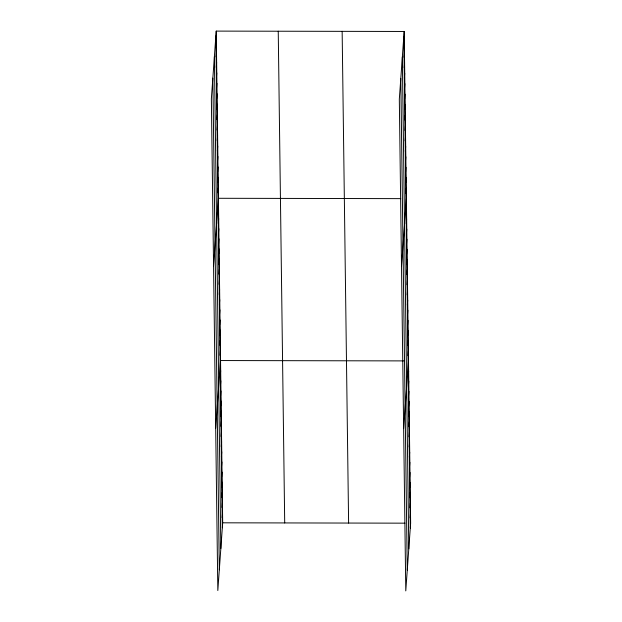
<?xml version="1.0" encoding="UTF-8"?>
<svg xmlns="http://www.w3.org/2000/svg" width="622" height="622" viewBox="0 0 622 622"><rect width="100%" height="100%" fill="white"/><g stroke="black" fill="none" stroke-linecap="round" stroke-linejoin="round"><path stroke-width="0.93" d="M216.223 31.1L211.363 98.82L217.824 590.535L222.684 522.814L216.223 31.1L404.176 31.465L410.637 523.18L405.777 590.9L399.316 99.186L404.176 31.465M216.005 46.487L216.355 41.55M216.145 56.936L216.495 51.999M216.277 67.386L216.635 62.449M216.417 77.836L216.767 72.898M216.557 88.285L216.907 83.348M216.689 98.727L217.047 93.79M216.829 109.177L217.179 104.239M216.961 119.626L217.319 114.689M217.101 130.076L217.459 125.139M217.241 140.525L217.591 135.588M217.373 150.975L217.731 146.038M217.513 161.425L217.871 156.487M217.653 171.874L218.003 166.937M217.786 182.324L218.143 177.387M217.925 192.773L218.283 187.836M213.564 266.006L218.415 198.286L400.731 198.636M218.198 213.362L218.547 208.424M218.33 223.5L218.687 218.563M218.462 233.647L218.82 228.709M218.594 243.785L218.952 238.848M218.726 253.931L219.084 248.994M218.866 264.07L219.216 259.133M218.998 274.209L219.348 269.272M219.131 284.355L219.48 279.418M219.263 294.494L219.62 289.557M219.395 304.64L219.753 299.703M219.527 314.779L219.885 309.842M219.659 324.917L220.017 319.98M219.799 335.064L220.149 330.127M219.931 345.202L220.281 340.265M220.064 355.341L220.413 350.404M215.694 428.27L220.546 360.55L403.802 360.9M220.328 375.626L220.686 370.689M220.46 385.772L220.818 380.835M220.592 395.911L220.95 390.974M220.732 406.049L221.082 401.112M220.864 416.196L221.214 411.259M220.997 426.334L221.346 421.397M221.129 436.481L221.479 431.544M221.261 446.619L221.619 441.682M221.393 456.758L221.751 451.821M221.525 466.904L221.883 461.967M221.665 477.043L222.015 472.106M221.797 487.189L222.147 482.252M221.93 497.328L222.279 492.391M222.062 507.466L222.412 502.529M222.194 517.613L222.552 512.676M403.958 46.852L404.308 41.915M404.09 57.302L404.448 52.365M404.23 67.744L404.588 62.814M404.37 78.193L404.72 73.256M404.502 88.643L404.86 83.706M404.642 99.092L405 94.155M404.782 109.542L405.132 104.605M404.914 119.992L405.272 115.054M405.054 130.441L405.412 125.504M405.194 140.891L405.544 135.954M405.326 151.34L405.684 146.403M405.466 161.79L405.824 156.853M405.606 172.24L405.956 167.302M405.738 182.689L406.096 177.752M405.878 193.131L406.236 188.202M401.517 266.372L406.368 198.643M406.15 213.727L406.5 208.79M406.283 223.866L406.632 218.928M406.415 234.012L406.772 229.075M406.547 244.151L406.905 239.213M406.679 254.289L407.037 249.352M406.811 264.436L407.169 259.498M406.951 274.574L407.301 269.637M407.083 284.72L407.433 279.783M407.216 294.859L407.566 289.922M407.348 304.998L407.705 300.061M407.48 315.144L407.838 310.207M407.612 325.283L407.97 320.346M407.744 335.421L408.102 330.484M407.884 345.568L408.234 340.631M408.016 355.706L408.366 350.769M403.647 428.636L408.498 360.915M408.281 375.991L408.638 371.054M408.413 386.13L408.771 381.193M408.545 396.276L408.903 391.339M408.677 406.415L409.035 401.478M408.817 416.561L409.167 411.624M408.949 426.7L409.299 421.763M409.082 436.838L409.432 431.901M409.214 446.985L409.564 442.048M409.346 457.123L409.704 452.186M409.478 467.27L409.836 462.333M409.61 477.408L409.968 472.471M409.75 487.547L410.1 482.61M409.882 497.693L410.232 492.756M410.015 507.832L410.364 502.895M410.147 517.971L410.497 513.033M222.684 522.814L404.992 523.164M403.818 36.403L410.279 528.117M402.333 57.123L408.794 548.837M400.801 78.465L407.262 570.18M342.147 31.341L348.608 523.055M278.244 31.217L284.705 522.939M215.865 36.037L222.326 527.751M214.38 56.758L220.841 548.472M212.848 78.1L219.309 569.814"/></g></svg>
